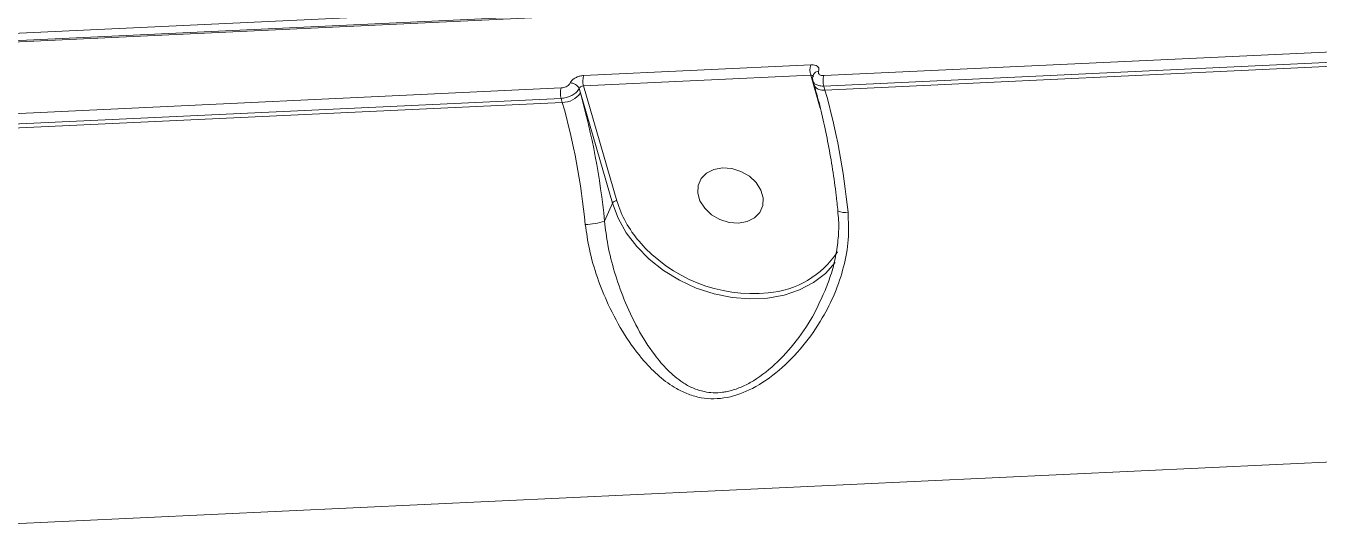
# Model space of a CAD drawing. Header units: millimetres. Extents: x -7151 to 6134, y -5040 to 5562.
# Drawn here: x -2174 to -2003.1, y 478.7 to 545.3 of the extents above; entities that cross this region are included whole.
import ezdxf

# ---------------------------------------------------------------- set-up
doc = ezdxf.new("R2010")
doc.units = ezdxf.units.MM
doc.layers.add('DIKOM_ОБЪЕКТ', color=7, linetype='Continuous')

msp = doc.modelspace()

# ---------------------------------------------------------------- linework, layer by layer
at = {"layer": 'DIKOM_ОБЪЕКТ', "color": 7, "linetype": 'Continuous', "lineweight": 15}
for p, q in [((-1798.621, 560.923), (-2252.627, 539.57)), ((-1798.432, 561.113), (-2252.439, 539.761)), ((-2252.117, 540.743), (-1798.11, 562.095)), ((-2068.557, 538.759), (-1990.701, 542.421)), ((-2100.303, 538.779), (-2070.286, 540.19)), ((-1990.71, 541.05), (-2068.567, 537.389)), ((-2068.412, 536.854), (-1990.555, 540.516)), ((-2070.297, 538.816), (-2100.314, 537.405)), ((-2069.034, 534.462), (-2070.297, 538.816)), ((-2181.121, 533.465), (-2103.264, 537.127)), ((-2100.733, 536.48), (-2100.898, 537.046)), ((-2100.314, 537.405), (-2095.909, 522.217)), ((-2069.983, 538.02), (-2069.823, 537.467)), ((-2068.567, 537.389), (-2068.412, 536.854)), ((-2103.274, 535.756), (-2181.13, 532.095)), ((-2180.975, 531.56), (-2103.119, 535.222)), ((-2103.119, 535.222), (-2103.274, 535.756)), ((-2096.505, 521.903), (-2100.733, 536.48)), ((-2097.537, 519.534), (-2096.505, 521.903)), ((-2068.655, 509.816), (-2068.525, 510.091)), ((-1864.808, 494.138), (-2193.119, 478.697))]:
    msp.add_line(p, q, dxfattribs=at)
at = {"layer": 'DIKOM_ОБЪЕКТ', "color": 7, "linetype": 'Continuous', "lineweight": 15, "flags": 128}
for points in [[(-2079.843, 519.278), (-2078.697, 519.481), (-2077.729, 519.964), (-2077.018, 520.686), (-2076.622, 521.589), (-2076.571, 522.601), (-2076.873, 523.638), (-2077.5, 524.618), (-2078.403, 525.46), (-2079.508, 526.097), (-2080.726, 526.476), (-2081.958, 526.568), (-2083.104, 526.364), (-2084.072, 525.882), (-2084.783, 525.16), (-2085.179, 524.257), (-2085.229, 523.245), (-2084.928, 522.208), (-2084.301, 521.228), (-2083.398, 520.386), (-2082.293, 519.749), (-2081.075, 519.369), (-2079.843, 519.278)], [(-2067.05, 514.067), (-2068.347, 512.634), (-2069.932, 511.419), (-2071.764, 510.454), (-2073.804, 509.762), (-2076.005, 509.356), (-2078.319, 509.248), (-2080.692, 509.438), (-2083.074, 509.923), (-2085.409, 510.691), (-2087.647, 511.727), (-2089.736, 513.006), (-2091.632, 514.5), (-2093.29, 516.175), (-2094.675, 517.995), (-2095.755, 519.919), (-2096.505, 521.903)]]:
    msp.add_lwpolyline(points, dxfattribs=at)
at = {"layer": 'DIKOM_ОБЪЕКТ', "color": 7, "linetype": 'Continuous', "lineweight": 15}
for centre, radius, start, end in [((-2067.988, 539.484), 2.404, 162.9183, 196.12731), ((-2098.003, 538.073), 2.406, 162.95046, 196.13491), ((-2069.275, 538.605), 0.728, 87.96106, 154.69395), ((-2066.245, 538.058), 2.416, 163.12854, 196.074), ((-2100.952, 536.426), 2.416, 163.12854, 196.074), ((-2102.006, 536.596), 1.196, 22.12909, 93.58643), ((-2068.7, 538.124), 1.301, 210.3166, 282.78256), ((-2158.696, 511.468), 93.785, 5.65895, 15.70502), ((-2103.096, 538.07), 2.848, 269.54103, 326.05279), ((-2193.403, 509.836), 93.785, 5.65895, 15.70502), ((-2195.544, 509.822), 98.487, 5.65928, 15.70406), ((-2095.915, 521.505), 0.712, 89.52788, 146.0576), ((-2081.779, 526.505), 14.766, 196.88174, 220.71858), ((-2100.168, 526.977), 7.894, 270.67481, 289.46665), ((-2065.8, 522.819), 2.147, 245.36527, 281.60507), ((-2077.964, 529.699), 19.741, 220.52172, 275.96306), ((-2076.801, 521.989), 11.958, 274.25662, 327.0085)]:
    msp.add_arc(centre, radius, start, end, dxfattribs=at)
for points, knots in [([(-2070.286, 540.19), (-2070.184, 540.191), (-2069.927, 540.192), (-2069.577, 540.1), (-2069.303, 539.909), (-2069.171, 539.643), (-2069.223, 539.436), (-2069.249, 539.333)], [0, 0, 0, 0, 0.1406009, 0.3550123, 0.5699192, 0.7848945, 1, 1, 1, 1]), ([(-2102.08, 537.789), (-2102.046, 537.858), (-2101.96, 538.031), (-2101.687, 538.298), (-2101.275, 538.547), (-2100.79, 538.726), (-2100.465, 538.761), (-2100.303, 538.779)], [0, 0, 0, 0, 0.1418453, 0.3567467, 0.5714361, 0.7857185, 1, 1, 1, 1]), ([(-2069.942, 538.635), (-2069.95, 538.661), (-2069.969, 538.719), (-2070.061, 538.782), (-2070.177, 538.817), (-2070.263, 538.816), (-2070.297, 538.816)], [0, 0, 0, 0, 0.2235927, 0.5159827, 0.8082045, 1, 1, 1, 1]), ([(-2069.913, 538.908), (-2069.942, 538.852), (-2070.048, 538.644), (-2070.071, 538.317), (-2069.985, 538.091), (-2069.961, 538.026)], [0, 0, 0, 0, 0.2070196, 0.7744778, 1, 1, 1, 1]), ([(-2069.935, 538.638), (-2069.936, 538.642), (-2069.976, 538.72), (-2069.954, 538.863), (-2069.939, 538.897), (-2069.937, 538.903)], [0, 0, 0, 0, 0.0340122, 0.8369396, 1, 1, 1, 1]), ([(-2069.249, 539.333), (-2069.266, 539.264), (-2069.301, 539.126), (-2069.213, 538.949), (-2069.03, 538.82), (-2068.796, 538.758), (-2068.625, 538.759), (-2068.557, 538.759)], [0, 0, 0, 0, 0.2151389, 0.4302554, 0.6451117, 0.8594835, 1, 1, 1, 1]), ([(-2100.898, 537.046), (-2100.944, 536.957), (-2101.06, 536.732), (-2101.426, 536.384), (-2101.977, 536.059), (-2102.625, 535.826), (-2103.057, 535.78), (-2103.274, 535.756)], [0, 0, 0, 0, 0.14166304, 0.35638031, 0.57091355, 0.78539555, 1, 1, 1, 1]), ([(-2103.264, 537.127), (-2103.156, 537.139), (-2102.94, 537.162), (-2102.617, 537.282), (-2102.342, 537.449), (-2102.16, 537.628), (-2102.103, 537.743), (-2102.08, 537.789)], [0, 0, 0, 0, 0.21428289, 0.42857213, 0.64331987, 0.85805197, 1, 1, 1, 1]), ([(-2100.314, 537.405), (-2100.368, 537.399), (-2100.476, 537.386), (-2100.637, 537.322), (-2100.772, 537.232), (-2100.86, 537.134), (-2100.887, 537.071), (-2100.898, 537.046)], [0, 0, 0, 0, 0.2139894, 0.4281896, 0.6428825, 0.8578327, 1, 1, 1, 1]), ([(-2068.567, 537.389), (-2068.702, 537.388), (-2069.045, 537.386), (-2069.507, 537.507), (-2069.863, 537.729), (-2069.933, 537.937), (-2069.963, 538.026)], [0, 0, 0, 0, 0.1921388, 0.4854524, 0.7788786, 1, 1, 1, 1]), ([(-2069.823, 537.467), (-2069.679, 536.958), (-2069.263, 535.487), (-2068.633, 532.913), (-2067.966, 529.714), (-2067.393, 526.379), (-2066.976, 523.414), (-2066.771, 521.558), (-2066.695, 520.87)], [0, 0, 0, 0, 0.10284686, 0.29772867, 0.49300868, 0.68866166, 0.88459058, 1, 1, 1, 1]), ([(-2065.368, 520.716), (-2065.313, 519.504), (-2065.204, 517.078), (-2065.873, 513.46), (-2067.047, 509.982), (-2068.823, 506.447), (-2071.238, 502.964), (-2074.334, 499.773), (-2077.735, 497.382), (-2080.778, 496.244), (-2083.086, 496.011), (-2084.82, 496.151), (-2086.479, 496.623), (-2088.361, 497.521), (-2090.334, 498.961), (-2092.644, 501.314), (-2094.948, 504.454), (-2096.985, 508.221), (-2098.532, 512.047), (-2099.584, 515.624), (-2099.92, 517.994), (-2100.075, 519.084)], [0, 0, 0, 0, 0.0554758, 0.1110236, 0.1664986, 0.2220063, 0.2900229, 0.3579633, 0.4226795, 0.4774109, 0.5052496, 0.533094, 0.5627069, 0.592378, 0.6404299, 0.6885799, 0.7603278, 0.8320616, 0.8910014, 0.9498662, 1, 1, 1, 1]), ([(-2097.537, 519.534), (-2097.409, 518.479), (-2097.131, 516.193), (-2096.242, 512.715), (-2094.941, 508.996), (-2093.199, 505.283), (-2091.251, 502.177), (-2089.245, 499.813), (-2087.547, 498.366), (-2085.884, 497.441), (-2084.158, 496.869), (-2082.554, 496.802), (-2081.007, 497.065), (-2079.757, 497.448), (-2077.58, 498.504), (-2074.919, 500.54), (-2072.112, 503.686), (-2069.993, 506.839), (-2069.025, 508.993), (-2068.655, 509.816)], [0, 0, 0, 0, 0.0620637, 0.1345127, 0.2089305, 0.2969557, 0.3872939, 0.4451519, 0.504183, 0.5385217, 0.5737813, 0.6242579, 0.6376985, 0.6691933, 0.70173, 0.77947, 0.8622981, 0.9473941, 1, 1, 1, 1]), ([(-2066.732, 520.865), (-2066.684, 520.463), (-2066.542, 519.284), (-2066.633, 517.262), (-2066.976, 514.814), (-2067.592, 512.388), (-2068.212, 510.835), (-2068.511, 510.085)], [0, 0, 0, 0, 0.1108819, 0.3247688, 0.5486417, 0.782075, 1, 1, 1, 1])]:
    msp.add_open_spline(points, degree=3, knots=knots, dxfattribs=at)

doc.saveas('drawing.dxf')
